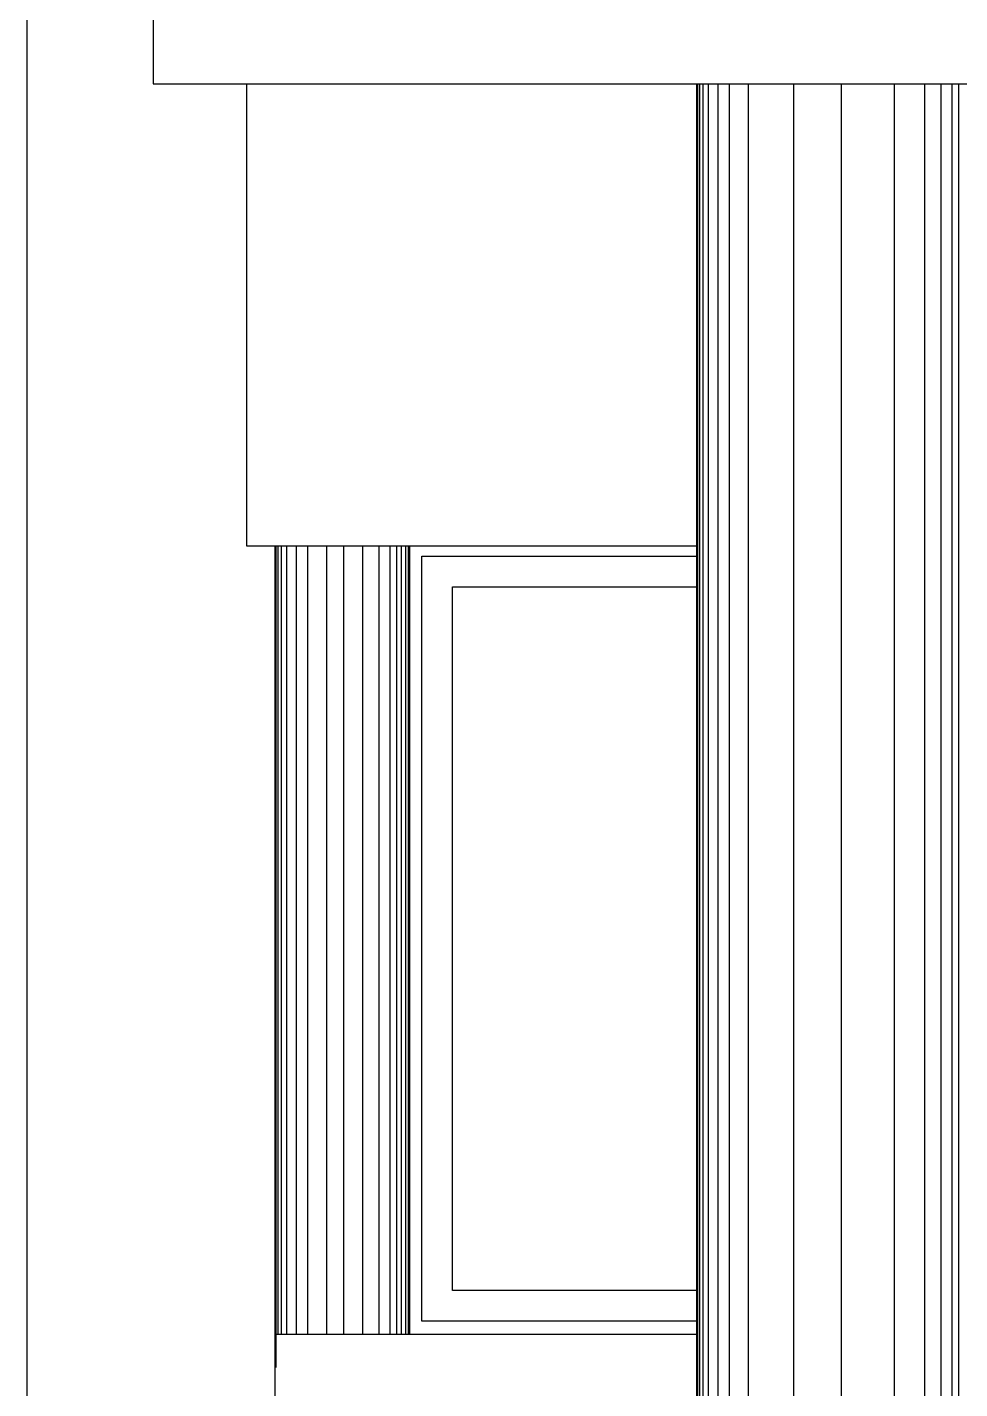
# Model space of a CAD drawing. Extents: x 152 to 700, y -120 to 84.
# Drawn here: x 219.918 to 221.735, y 74.325 to 76.977 of the extents above; entities that cross this region are included whole.
import ezdxf

# ---------------------------------------------------------------- set-up
doc = ezdxf.new("R2010")
doc.units = 0
doc.header["$LTSCALE"] = 0.03
doc.layers.get('0').update_dxf_attribs({"linetype": 'CONTINUOUS'})
doc.layers.add('MUEBLES', color=8, linetype='CONTINUOUS')

msp = doc.modelspace()

# ---------------------------------------------------------------- linework, layer by layer
at = {"ltscale": 0.03}
for p, q in [((219.9179, 72.8168), (219.9179, 80.6668)), ((220.1631, 78.0002), (220.1631, 76.8668)), ((220.1631, 76.8668), (220.3453, 76.8668)), ((220.3453, 76.8668), (226.3453, 76.8668)), ((220.3453, 76.8668), (220.3453, 75.9668)), ((221.2222, 73.7731), (221.2222, 76.8668)), ((220.3453, 75.9668), (221.2222, 75.9668)), ((220.4009, 73.7731), (220.4009, 75.9668)), ((220.6632, 74.4317), (220.6632, 75.9668)), ((220.4009, 74.4317), (221.2222, 74.4317))]:
    msp.add_line(p, q, dxfattribs=at)
at = {"layer": 'MUEBLES', "ltscale": 0.03}
for p, q in [((221.224, 73.7731), (221.224, 76.8668)), ((221.2279, 73.7731), (221.2279, 76.8668)), ((221.2345, 73.7731), (221.2345, 76.8668)), ((221.2451, 73.7731), (221.2451, 76.8668)), ((221.2636, 73.7731), (221.2636, 76.8668)), ((221.2861, 73.7731), (221.2861, 76.8668)), ((221.3232, 73.7731), (221.3232, 76.8668)), ((221.4111, 73.7731), (221.4111, 76.8668)), ((221.5041, 73.7731), (221.5041, 76.8668)), ((221.6072, 73.7731), (221.6072, 76.8668)), ((221.6667, 73.7731), (221.6667, 76.8668)), ((221.6985, 73.7731), (221.6985, 76.8668)), ((221.7196, 73.7731), (221.7196, 76.8668)), ((221.7328, 73.7731), (221.7328, 76.8668)), ((220.4026, 74.3668), (220.4026, 75.9668)), ((220.4066, 74.4317), (220.4066, 75.9668)), ((220.4132, 74.4317), (220.4132, 75.9668)), ((220.4238, 74.4317), (220.4238, 75.9668)), ((220.4423, 74.4317), (220.4423, 75.9668)), ((220.4648, 74.4317), (220.4648, 75.9668)), ((220.5018, 74.4317), (220.5018, 75.9668)), ((220.5349, 74.4317), (220.5349, 75.9668)), ((220.5719, 74.4317), (220.5719, 75.9668)), ((220.6037, 74.4317), (220.6037, 75.9668)), ((220.6248, 74.4317), (220.6248, 75.9668)), ((220.638, 74.4317), (220.638, 75.9668)), ((220.6473, 74.4317), (220.6473, 75.9668)), ((220.6552, 74.4317), (220.6552, 75.9668)), ((220.6605, 74.4317), (220.6605, 75.9668))]:
    msp.add_line(p, q, dxfattribs=at)
for points in [[(220.6863, 74.4567), (220.6863, 75.9471), (221.2222, 75.9471)], [(220.7463, 74.5167), (220.7463, 75.8871), (221.2222, 75.8871)], [(221.2222, 74.5167), (220.7463, 74.5167)], [(221.2222, 74.4567), (220.6863, 74.4567)]]:
    msp.add_lwpolyline(points, dxfattribs=at)

doc.saveas('drawing.dxf')
